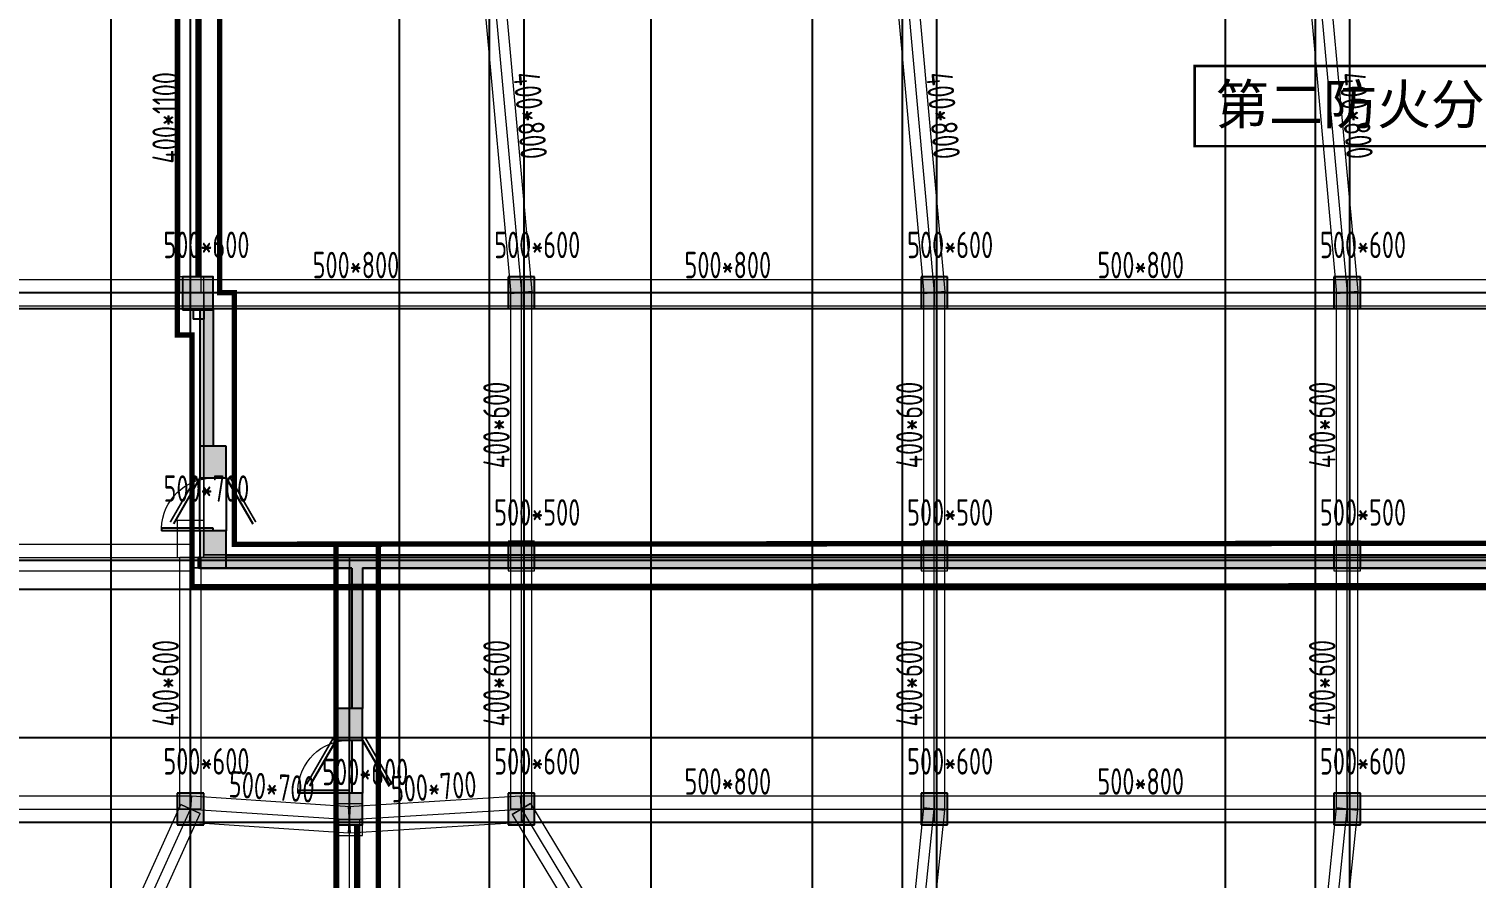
# Model space of a CAD drawing. Extents: x 369444 to 684549, y -549309 to 575337.
# Drawn here: x 411972 to 439310, y 417104 to 433134 of the extents above; entities that cross this region are included whole.
import ezdxf

# ---------------------------------------------------------------- set-up
doc = ezdxf.new("R2010")
doc.units = 0
doc.header["$LTSCALE"] = 1000
doc.header["$MEASUREMENT"] = 0
doc.linetypes.add('DASH', pattern=[0.35, 0.25, -0.1])
for name, color, linetype, lineweight, true_color in [('-1-0-1', 7, 'Continuous', 0, 0xc0c0c0), ('-1-1-2', 7, 'Continuous', 0, 0xc0c0c0), ('-2-0-1', 1, 'Continuous', 0, 0xff0000), ('-2-1-2', 9, 'Continuous', 0, 0x808080), ('1-6-1', 7, 'Continuous', 0, 0x55ff55), ('1-6-2', 7, 'Continuous', 0, 0x55ff55), ('11-6-1', 2, 'Continuous', 0, 0xffff00), ('11-6-2', 2, 'Continuous', 0, 0xffff00), ('11-6-5', 2, 'Continuous', 0, 0xffff00), ('12-6-1', 4, 'Continuous', 0, 0x00ffff), ('12-6-2', 4, 'Continuous', 0, 0x00ffff), ('12-6-5', 4, 'Continuous', 0, 0x00ffff)]:
    doc.layers.add(name, color=color, linetype=linetype, lineweight=lineweight, true_color=true_color)
for name, color, linetype in [('A-WALL-HATCH', 8, 'Continuous'), ('COLUMN', 9, 'Continuous'), ('DOTE', 1, 'Continuous'), ('PUB_HATCH', 8, 'Continuous'), ('WALL', 9, 'Continuous'), ('WINDOW', 4, 'Continuous'), ('人防墙', 7, 'Continuous'), ('防火分区线', 7, 'Continuous')]:
    doc.layers.add(name, color=color, linetype=linetype)
doc.styles.add('-黑体', font='simhei.ttf')
doc.styles.add('yjkcad', font='yjkeng.shx', dxfattribs={"width": 0.7, "height": 250, "bigfont": 'yjkchn.shx'})

# ---------------------------------------------------------------- blocks, each defined once
blk = doc.blocks.new('$DorLib2D$00000213')
at = {"color": 0, "linetype": 'DASH', "const_width": 0.02}
blk.add_lwpolyline([(0.5, 0), (-0.5, 0)], dxfattribs=at)
blk = doc.blocks.new('$DorLib2D$00000001')
for p, q in [((0.45, 0.975), (0.5, 0.975)), ((0.45, 0), (0.45, 0.975)), ((0.5, 0), (0.5, 0.975)), ((0.5, 0), (0.45, 0))]:
    blk.add_line(p, q)
at = {"lineweight": 13}
blk.add_arc((0.475, 0), 0.975, 91.4693, 180, dxfattribs=at)
blk = doc.blocks.new('_FZH')
blk.add_lwpolyline([(-0.5, -0.5), (0.5, -0.5), (0.5, 0.5), (-0.5, 0.5)], close=True)
at = {"layer": 'PUB_HATCH'}
blk.add_solid([(-0.5, -0.5), (0.5, -0.5), (-0.5, 0.5), (0.5, 0.5)], dxfattribs=at)
blk = doc.blocks.new('$DorLib2D$00000193')
at = {"color": 0}
blk.add_line((-0.5, 0.1), (0.366, 0.6), dxfattribs=at)
at = {"color": 0, "const_width": 0.0333}
blk.add_lwpolyline([(-0.533, 0.158), (0.333, 0.658)], dxfattribs=at)

msp = doc.modelspace()

# ---------------------------------------------------------------- hatches: boundary and pattern name
at = {"layer": 'A-WALL-HATCH'}
for points in [[(415449.6, 427832.5), (415449.6, 428456.6), (414874.7, 428456.6), (414874.7, 427832.5)], [(421524.7, 427856.6), (421524.7, 428456.6), (421024.7, 428456.6), (421024.7, 427856.6)], [(429324.7, 427856.6), (429324.7, 428456.6), (428824.7, 428456.6), (428824.7, 427856.6)], [(437124.7, 427856.6), (437124.7, 428456.6), (436624.7, 428456.6), (436624.7, 427856.6)], [(415699.6, 424657), (415699.6, 425257), (415199.6, 425257), (415199.6, 424657)], [(415699.6, 422957), (415699.6, 423657), (415199.6, 423657), (415199.6, 422957)], [(421524.7, 422957), (421524.7, 423457), (421024.7, 423457), (421024.7, 422957)], [(429324.7, 422957), (429324.7, 423457), (428824.7, 423457), (428824.7, 422957)], [(437124.7, 422957), (437124.7, 423457), (436624.7, 423457), (436624.7, 422957)], [(418274.6, 419707), (418274.6, 420307), (417774.6, 420307), (417774.6, 419707)], [(415274.7, 418106.6), (415274.7, 418706.6), (414774.7, 418706.6), (414774.7, 418106.6)], [(418274.9, 418106.6), (418274.9, 418706.6), (417774.9, 418706.6), (417774.9, 418106.6)], [(421524.7, 418106.6), (421524.7, 418706.6), (421024.7, 418706.6), (421024.7, 418106.6)], [(429324.7, 418106.6), (429324.7, 418706.6), (428824.7, 418706.6), (428824.7, 418106.6)], [(437124.7, 418106.6), (437124.7, 418706.6), (436624.7, 418706.6), (436624.7, 418106.6)]]:
    msp.add_hatch(color=256, dxfattribs=at).paths.add_polyline_path(points)
at = {"layer": 'PUB_HATCH'}
for points in [[(415449.6, 427832.5), (415199.6, 427832.5), (415199.6, 425257), (415449.6, 425257)], [(415699.6, 423207), (415699.6, 422957), (418024.6, 422957), (418191.3, 423040.3), (418274.6, 423207)], [(465724.6, 422957), (465724.6, 423207), (418274.6, 423207), (418191.3, 423040.3), (418274.6, 422957)], [(418024.6, 420307), (418274.6, 420307), (418274.6, 422957), (418191.3, 423040.3), (418024.6, 422957)]]:
    msp.add_hatch(color=256, dxfattribs=at).paths.add_polyline_path(points)

# ---------------------------------------------------------------- linework, layer by layer
at = {"layer": '-1-0-1', "color": 0}
for p in [(415024.3, 428157.1, -3600), (421274.3, 428157.1, -3600), (429074.3, 428157.1, -3600), (436874.3, 428157.1, -3600), (415024.3, 423157.1, -3600), (418024.5, 423157.1, -3600), (421274.3, 423157.1, -3600), (429074.3, 423157.1, -3600), (436874.3, 423157.1, -3600), (415024.3, 418407.1, -3600), (421274.3, 418407.1, -3600), (429074.3, 418407.1, -3600), (436874.3, 418407.1, -3600), (418024.5, 418207.1, -3600)]:
    msp.add_point(p, dxfattribs=at)
at = {"layer": '-1-1-2', "color": 0}
for p, q in [((415024.3, 428157.1, -3600), (415024.3, 428157.1)), ((421274.3, 428157.1, -3600), (421274.3, 428157.1)), ((429074.3, 428157.1, -3600), (429074.3, 428157.1)), ((436874.3, 428157.1, -3600), (436874.3, 428157.1)), ((415024.3, 423157.1, -3600), (415024.3, 423157.1)), ((418024.5, 423157.1, -3600), (418024.5, 423157.1)), ((421274.3, 423157.1, -3600), (421274.3, 423157.1)), ((429074.3, 423157.1, -3600), (429074.3, 423157.1)), ((436874.3, 423157.1, -3600), (436874.3, 423157.1)), ((415024.3, 418407.1, -3600), (415024.3, 418407.1)), ((421274.3, 418407.1, -3600), (421274.3, 418407.1)), ((429074.3, 418407.1, -3600), (429074.3, 418407.1)), ((436874.3, 418407.1, -3600), (436874.3, 418407.1)), ((418024.5, 418207.1, -3600), (418024.5, 418207.1))]:
    msp.add_line(p, q, dxfattribs=at)
at = {"layer": '-2-0-1', "color": 0}
for p, q in [((415024.3, 428157.1, -3600), (415024.3, 434757.1, -3600)), ((420674.3, 434757.1, -3600), (421274.3, 428157.1, -3600)), ((428474.3, 434757.1, -3600), (429074.3, 428157.1, -3600)), ((436274.3, 434757.1, -3600), (436874.3, 428157.1, -3600)), ((407224.3, 428157.1, -3600), (415024.3, 428157.1, -3600)), ((415024.3, 423157.1, -3600), (415024.3, 428157.1, -3600)), ((415024.3, 428157.1, -3600), (421274.3, 428157.1, -3600)), ((421274.3, 423157.1, -3600), (421274.3, 428157.1, -3600)), ((421274.3, 428157.1, -3600), (429074.3, 428157.1, -3600)), ((429074.3, 423157.1, -3600), (429074.3, 428157.1, -3600)), ((429074.3, 428157.1, -3600), (436874.3, 428157.1, -3600)), ((436874.3, 423157.1, -3600), (436874.3, 428157.1, -3600)), ((436874.3, 428157.1, -3600), (444674.3, 428157.1, -3600)), ((407224.3, 423157.1, -3600), (415024.3, 423157.1, -3600)), ((415024.3, 423157.1, -3600), (418024.5, 423157.1, -3600)), ((415024.3, 418407.1, -3600), (415024.3, 423157.1, -3600)), ((418024.5, 423157.1, -3600), (421274.3, 423157.1, -3600)), ((418024.5, 418207.1, -3600), (418024.5, 423157.1, -3600)), ((421274.3, 418407.1, -3600), (421274.3, 423157.1, -3600)), ((421274.3, 423157.1, -3600), (429074.3, 423157.1, -3600)), ((429074.3, 418407.1, -3600), (429074.3, 423157.1, -3600)), ((429074.3, 423157.1, -3600), (436874.3, 423157.1, -3600)), ((436874.3, 418407.1, -3600), (436874.3, 423157.1, -3600)), ((436874.3, 423157.1, -3600), (444674.3, 423157.1, -3600)), ((407224.3, 418407.1, -3600), (415024.3, 418407.1, -3600)), ((412024.3, 411807.1, -3600), (415024.3, 418407.1, -3600)), ((415024.3, 418407.1, -3600), (418024.5, 418207.1, -3600)), ((418024.5, 418207.1, -3600), (421274.3, 418407.1, -3600)), ((421274.3, 418407.1, -3600), (425424.3, 411557.1, -3600)), ((421274.3, 418407.1, -3600), (429074.3, 418407.1, -3600)), ((428374.4, 411556.9, -3600), (429074.3, 418407.1, -3600)), ((429074.3, 418407.1, -3600), (436874.3, 418407.1, -3600)), ((436174.3, 411557.1, -3600), (436874.3, 418407.1, -3600)), ((436874.3, 418407.1, -3600), (444674.3, 418407.1, -3600)), ((418024.5, 411557, -3600), (418024.5, 418207.1, -3600))]:
    msp.add_line(p, q, dxfattribs=at)
at = {"layer": '-2-1-2', "color": 0}
for p, q in [((415024.3, 428157.1), (415024.3, 434757.1)), ((420674.3, 434757.1), (421274.3, 428157.1)), ((428474.3, 434757.1), (429074.3, 428157.1)), ((436274.3, 434757.1), (436874.3, 428157.1)), ((407224.3, 428157.1), (415024.3, 428157.1)), ((415024.3, 423157.1), (415024.3, 428157.1)), ((415024.3, 428157.1), (421274.3, 428157.1)), ((421274.3, 423157.1), (421274.3, 428157.1)), ((421274.3, 428157.1), (429074.3, 428157.1)), ((429074.3, 423157.1), (429074.3, 428157.1)), ((429074.3, 428157.1), (436874.3, 428157.1)), ((436874.3, 423157.1), (436874.3, 428157.1)), ((436874.3, 428157.1), (444674.3, 428157.1)), ((407224.3, 423157.1), (415024.3, 423157.1)), ((415024.3, 423157.1), (418024.5, 423157.1)), ((415024.3, 418407.1), (415024.3, 423157.1)), ((418024.5, 423157.1), (421274.3, 423157.1)), ((418024.5, 418207.1), (418024.5, 423157.1)), ((421274.3, 418407.1), (421274.3, 423157.1)), ((421274.3, 423157.1), (429074.3, 423157.1)), ((429074.3, 418407.1), (429074.3, 423157.1)), ((429074.3, 423157.1), (436874.3, 423157.1)), ((436874.3, 418407.1), (436874.3, 423157.1)), ((436874.3, 423157.1), (444674.3, 423157.1)), ((407224.3, 418407.1), (415024.3, 418407.1)), ((412024.3, 411807.1), (415024.3, 418407.1)), ((415024.3, 418407.1), (418024.5, 418207.1)), ((418024.5, 418207.1), (421274.3, 418407.1)), ((421274.3, 418407.1), (425424.3, 411557.1)), ((421274.3, 418407.1), (429074.3, 418407.1)), ((428374.4, 411556.9), (429074.3, 418407.1)), ((429074.3, 418407.1), (436874.3, 418407.1)), ((436174.3, 411557.1), (436874.3, 418407.1)), ((436874.3, 418407.1), (444674.3, 418407.1)), ((418024.5, 411557), (418024.5, 418207.1))]:
    msp.add_line(p, q, dxfattribs=at)
at = {"layer": '1-6-1', "color": 0}
for p, q in [((415024.3, 428157.1, -8700), (415024.3, 422958.1, -8700)), ((415024.3, 428157.1, -5100), (415024.3, 428157.1, -8700)), ((415024.3, 422958.1, -5100), (415024.3, 428157.1, -5100)), ((415024.3, 428157.1, -8700), (415024.3, 428157.1, -5100)), ((415274.3, 428157.1, -8700), (415024.3, 428157.1, -8700)), ((415024.3, 428157.1, -5100), (415274.3, 428157.1, -5100)), ((415274.3, 428157.1, -5100), (415274.3, 423208.1, -5100)), ((415274.3, 428157.1, -8700), (415274.3, 428157.1, -5100)), ((415274.3, 423208.1, -8700), (415274.3, 428157.1, -8700)), ((415274.3, 428157.1, -5100), (415274.3, 428157.1, -8700)), ((415274.3, 423208.1, -5100), (415274.3, 423208.1, -8700)), ((415274.3, 423208.1, -3600), (415274.3, 423208.1)), ((418024.5, 423208.1, -3600), (415274.3, 423208.1, -3600)), ((415274.3, 423208.1), (418024.5, 423208.1)), ((418024.5, 423208.1), (418024.5, 423208.1, -3600)), ((418024.5, 423208.1, -3600), (418024.5, 423208.1)), ((421274.3, 423208.1, -3600), (418024.5, 423208.1, -3600)), ((418024.5, 423208.1), (421274.3, 423208.1)), ((421274.3, 423208.1), (421274.3, 423208.1, -3600)), ((421274.3, 423208.1, -3600), (421274.3, 423208.1)), ((429074.3, 423208.1, -3600), (421274.3, 423208.1, -3600)), ((421274.3, 423208.1), (429074.3, 423208.1)), ((429074.3, 423208.1), (429074.3, 423208.1, -3600)), ((429074.3, 423208.1, -3600), (429074.3, 423208.1)), ((436874.3, 423208.1, -3600), (429074.3, 423208.1, -3600)), ((429074.3, 423208.1), (436874.3, 423208.1)), ((436874.3, 423208.1), (436874.3, 423208.1, -3600)), ((436874.3, 423208.1, -8700), (436874.3, 423208.1, -5100)), ((444674.3, 423208.1, -8700), (436874.3, 423208.1, -8700)), ((436874.3, 423208.1, -5100), (444674.3, 423208.1, -5100)), ((415024.3, 422958.1, -8700), (415024.3, 422958.1, -5100)), ((415024.3, 422958.1), (415024.3, 422958.1, -3600)), ((418023.5, 422958.1), (415024.3, 422958.1)), ((415024.3, 422958.1, -3600), (418023.5, 422958.1, -3600)), ((418023.5, 422958.1, -8700), (418023.5, 418207.1, -8700)), ((418023.5, 422958.1, -5100), (418023.5, 422958.1, -8700)), ((418023.5, 418207.1, -5100), (418023.5, 422958.1, -5100)), ((418023.5, 422958.1, -3600), (418023.5, 422958.1)), ((418273.5, 422958.1, -5100), (418273.5, 418207.1, -5100)), ((418273.5, 422958.1, -8700), (418273.5, 422958.1, -5100)), ((418273.5, 418207.1, -8700), (418273.5, 422958.1, -8700)), ((418273.5, 422958.1), (418273.5, 422958.1, -3600)), ((421274.3, 422958.1), (418273.5, 422958.1)), ((418273.5, 422958.1, -3600), (421274.3, 422958.1, -3600)), ((421274.3, 422958.1, -3600), (421274.3, 422958.1)), ((421274.3, 422958.1), (421274.3, 422958.1, -3600)), ((429074.3, 422958.1), (421274.3, 422958.1)), ((421274.3, 422958.1, -3600), (429074.3, 422958.1, -3600)), ((429074.3, 422958.1, -3600), (429074.3, 422958.1)), ((429074.3, 422958.1), (429074.3, 422958.1, -3600)), ((436874.3, 422958.1), (429074.3, 422958.1)), ((429074.3, 422958.1, -3600), (436874.3, 422958.1, -3600)), ((436874.3, 422958.1, -3600), (436874.3, 422958.1)), ((436874.3, 422958.1, -5100), (436874.3, 422958.1, -8700)), ((444674.3, 422958.1, -5100), (436874.3, 422958.1, -5100)), ((436874.3, 422958.1, -8700), (444674.3, 422958.1, -8700)), ((418023.5, 418207.1, -8700), (418023.5, 418207.1, -5100)), ((418023.5, 418207.1, -8700), (418273.5, 418207.1, -8700)), ((418023.5, 418207.1, -5100), (418023.5, 418207.1, -8700)), ((418273.5, 418207.1, -5100), (418023.5, 418207.1, -5100)), ((418273.5, 418207.1, -5100), (418273.5, 418207.1, -8700)), ((418273.5, 418207.1, -8700), (418273.5, 418207.1, -5100))]:
    msp.add_line(p, q, dxfattribs=at)
at = {"layer": '1-6-2', "color": 0}
for p, q in [((415024.3, 428157.1, -5100), (415024.3, 423157.1, -5100)), ((415024.3, 428157.1, -8700), (415024.3, 428157.1, -5100)), ((415024.3, 423157.1, -8700), (415024.3, 428157.1, -8700)), ((415024.3, 423157.1, -5100), (415024.3, 423157.1, -8700)), ((415024.3, 423157.1), (415024.3, 423157.1, -3600)), ((418024.5, 423157.1), (415024.3, 423157.1)), ((415024.3, 423157.1, -3600), (418024.5, 423157.1, -3600)), ((418024.5, 423157.1, -5100), (418024.5, 418207.1, -5100)), ((418024.5, 423157.1, -8700), (418024.5, 423157.1, -5100)), ((418024.5, 418207.1, -8700), (418024.5, 423157.1, -8700)), ((418024.5, 423157.1, -3600), (418024.5, 423157.1)), ((418024.5, 423157.1), (418024.5, 423157.1, -3600)), ((421274.3, 423157.1), (418024.5, 423157.1)), ((418024.5, 423157.1, -3600), (421274.3, 423157.1, -3600)), ((421274.3, 423157.1, -3600), (421274.3, 423157.1)), ((421274.3, 423157.1), (421274.3, 423157.1, -3600)), ((429074.3, 423157.1), (421274.3, 423157.1)), ((421274.3, 423157.1, -3600), (429074.3, 423157.1, -3600)), ((429074.3, 423157.1, -3600), (429074.3, 423157.1)), ((429074.3, 423157.1), (429074.3, 423157.1, -3600)), ((436874.3, 423157.1), (429074.3, 423157.1)), ((429074.3, 423157.1, -3600), (436874.3, 423157.1, -3600)), ((436874.3, 423157.1, -3600), (436874.3, 423157.1)), ((436874.3, 423157.1, -5100), (436874.3, 423157.1, -8700)), ((444674.3, 423157.1, -5100), (436874.3, 423157.1, -5100)), ((436874.3, 423157.1, -8700), (444674.3, 423157.1, -8700)), ((418024.5, 418207.1, -5100), (418024.5, 418207.1, -8700))]:
    msp.add_line(p, q, dxfattribs=at)
at = {"layer": '11-6-1', "color": 0}
for p, q in [((414774.3, 428457.1), (414774.3, 427857.1)), ((415274.3, 428457.1), (414774.3, 428457.1)), ((414774.3, 428457.1, -3600), (414774.3, 427857.1, -3600)), ((415274.3, 428457.1, -3600), (414774.3, 428457.1, -3600)), ((414774.3, 428457.1, -3600), (414774.3, 428457.1)), ((415274.3, 427857.1), (415274.3, 428457.1)), ((415274.3, 427857.1, -3600), (415274.3, 428457.1, -3600)), ((415274.3, 428457.1, -3600), (415274.3, 428457.1)), ((421024.3, 428457.1), (421024.3, 427857.1)), ((421524.3, 428457.1), (421024.3, 428457.1)), ((421024.3, 428457.1, -3600), (421024.3, 427857.1, -3600)), ((421524.3, 428457.1, -3600), (421024.3, 428457.1, -3600)), ((421024.3, 428457.1, -3600), (421024.3, 428457.1)), ((421524.3, 427857.1), (421524.3, 428457.1)), ((421524.3, 427857.1, -3600), (421524.3, 428457.1, -3600)), ((421524.3, 428457.1, -3600), (421524.3, 428457.1)), ((428824.3, 428457.1), (428824.3, 427857.1)), ((429324.3, 428457.1), (428824.3, 428457.1)), ((428824.3, 428457.1, -3600), (428824.3, 427857.1, -3600)), ((429324.3, 428457.1, -3600), (428824.3, 428457.1, -3600)), ((428824.3, 428457.1, -3600), (428824.3, 428457.1)), ((429324.3, 427857.1), (429324.3, 428457.1)), ((429324.3, 427857.1, -3600), (429324.3, 428457.1, -3600)), ((429324.3, 428457.1, -3600), (429324.3, 428457.1)), ((436624.3, 428457.1), (436624.3, 427857.1)), ((437124.3, 428457.1), (436624.3, 428457.1)), ((436624.3, 428457.1, -3600), (436624.3, 427857.1, -3600)), ((437124.3, 428457.1, -3600), (436624.3, 428457.1, -3600)), ((436624.3, 428457.1, -3600), (436624.3, 428457.1)), ((437124.3, 427857.1), (437124.3, 428457.1)), ((437124.3, 427857.1, -3600), (437124.3, 428457.1, -3600)), ((437124.3, 428457.1, -3600), (437124.3, 428457.1)), ((414774.3, 427857.1), (415274.3, 427857.1)), ((414774.3, 427857.1, -3600), (415274.3, 427857.1, -3600)), ((414774.3, 427857.1, -3600), (414774.3, 427857.1)), ((415274.3, 427857.1, -3600), (415274.3, 427857.1)), ((421024.3, 427857.1), (421524.3, 427857.1)), ((421024.3, 427857.1, -3600), (421524.3, 427857.1, -3600)), ((421024.3, 427857.1, -3600), (421024.3, 427857.1)), ((421524.3, 427857.1, -3600), (421524.3, 427857.1)), ((428824.3, 427857.1), (429324.3, 427857.1)), ((428824.3, 427857.1, -3600), (429324.3, 427857.1, -3600)), ((428824.3, 427857.1, -3600), (428824.3, 427857.1)), ((429324.3, 427857.1, -3600), (429324.3, 427857.1)), ((436624.3, 427857.1), (437124.3, 427857.1)), ((436624.3, 427857.1, -3600), (437124.3, 427857.1, -3600)), ((436624.3, 427857.1, -3600), (436624.3, 427857.1)), ((437124.3, 427857.1, -3600), (437124.3, 427857.1)), ((414774.3, 423857.1), (414774.3, 423157.1)), ((415274.3, 423857.1), (414774.3, 423857.1)), ((414774.3, 423857.1, -3600), (414774.3, 423157.1, -3600)), ((415274.3, 423857.1, -3600), (414774.3, 423857.1, -3600)), ((414774.3, 423857.1, -3600), (414774.3, 423857.1)), ((415274.3, 423157.1), (415274.3, 423857.1)), ((415274.3, 423157.1, -3600), (415274.3, 423857.1, -3600)), ((415274.3, 423857.1, -3600), (415274.3, 423857.1)), ((421024.3, 423407.1, -5100), (421024.3, 422907.1, -5100)), ((421524.3, 423407.1, -5100), (421024.3, 423407.1, -5100)), ((421024.3, 423407.1, -8700), (421024.3, 422907.1, -8700)), ((421524.3, 423407.1, -8700), (421024.3, 423407.1, -8700)), ((421024.3, 423407.1, -8700), (421024.3, 423407.1, -5100)), ((421524.3, 422907.1, -5100), (421524.3, 423407.1, -5100)), ((421524.3, 422907.1, -8700), (421524.3, 423407.1, -8700)), ((421524.3, 423407.1, -8700), (421524.3, 423407.1, -5100)), ((428824.3, 423407.1, -5100), (428824.3, 422907.1, -5100)), ((429324.3, 423407.1, -5100), (428824.3, 423407.1, -5100)), ((428824.3, 423407.1, -8700), (428824.3, 422907.1, -8700)), ((429324.3, 423407.1, -8700), (428824.3, 423407.1, -8700)), ((428824.3, 423407.1, -8700), (428824.3, 423407.1, -5100)), ((429324.3, 422907.1, -5100), (429324.3, 423407.1, -5100)), ((429324.3, 422907.1, -8700), (429324.3, 423407.1, -8700)), ((429324.3, 423407.1, -8700), (429324.3, 423407.1, -5100)), ((436624.3, 423407.1, -5100), (436624.3, 422907.1, -5100)), ((437124.3, 423407.1, -5100), (436624.3, 423407.1, -5100)), ((436624.3, 423407.1, -8700), (436624.3, 422907.1, -8700)), ((437124.3, 423407.1, -8700), (436624.3, 423407.1, -8700)), ((436624.3, 423407.1, -8700), (436624.3, 423407.1, -5100)), ((437124.3, 422907.1, -5100), (437124.3, 423407.1, -5100)), ((437124.3, 422907.1, -8700), (437124.3, 423407.1, -8700)), ((437124.3, 423407.1, -8700), (437124.3, 423407.1, -5100)), ((414774.3, 423157.1), (415274.3, 423157.1)), ((414774.3, 423157.1, -3600), (415274.3, 423157.1, -3600)), ((414774.3, 423157.1, -3600), (414774.3, 423157.1)), ((415274.3, 423157.1, -3600), (415274.3, 423157.1)), ((421024.3, 422907.1, -5100), (421524.3, 422907.1, -5100)), ((421024.3, 422907.1, -8700), (421524.3, 422907.1, -8700)), ((421024.3, 422907.1, -8700), (421024.3, 422907.1, -5100)), ((421524.3, 422907.1, -8700), (421524.3, 422907.1, -5100)), ((428824.3, 422907.1, -5100), (429324.3, 422907.1, -5100)), ((428824.3, 422907.1, -8700), (429324.3, 422907.1, -8700)), ((428824.3, 422907.1, -8700), (428824.3, 422907.1, -5100)), ((429324.3, 422907.1, -8700), (429324.3, 422907.1, -5100)), ((436624.3, 422907.1, -5100), (437124.3, 422907.1, -5100)), ((436624.3, 422907.1, -8700), (437124.3, 422907.1, -8700)), ((436624.3, 422907.1, -8700), (436624.3, 422907.1, -5100)), ((437124.3, 422907.1, -8700), (437124.3, 422907.1, -5100)), ((414774.3, 418707.1), (414774.3, 418107.1)), ((415274.3, 418707.1), (414774.3, 418707.1)), ((414774.3, 418707.1, -3600), (414774.3, 418107.1, -3600)), ((415274.3, 418707.1, -3600), (414774.3, 418707.1, -3600)), ((414774.3, 418707.1, -3600), (414774.3, 418707.1)), ((415274.3, 418107.1), (415274.3, 418707.1)), ((415274.3, 418107.1, -3600), (415274.3, 418707.1, -3600)), ((415274.3, 418707.1, -3600), (415274.3, 418707.1)), ((421024.3, 418707.1), (421024.3, 418107.1)), ((421524.3, 418707.1), (421024.3, 418707.1)), ((421024.3, 418707.1, -3600), (421024.3, 418107.1, -3600)), ((421524.3, 418707.1, -3600), (421024.3, 418707.1, -3600)), ((421024.3, 418707.1, -3600), (421024.3, 418707.1)), ((421524.3, 418107.1), (421524.3, 418707.1)), ((421524.3, 418107.1, -3600), (421524.3, 418707.1, -3600)), ((421524.3, 418707.1, -3600), (421524.3, 418707.1)), ((428824.3, 418707.1), (428824.3, 418107.1)), ((429324.3, 418707.1), (428824.3, 418707.1)), ((428824.3, 418707.1, -3600), (428824.3, 418107.1, -3600)), ((429324.3, 418707.1, -3600), (428824.3, 418707.1, -3600)), ((428824.3, 418707.1, -3600), (428824.3, 418707.1)), ((429324.3, 418107.1), (429324.3, 418707.1)), ((429324.3, 418107.1, -3600), (429324.3, 418707.1, -3600)), ((429324.3, 418707.1, -3600), (429324.3, 418707.1)), ((436624.3, 418707.1), (436624.3, 418107.1)), ((437124.3, 418707.1), (436624.3, 418707.1)), ((436624.3, 418707.1, -3600), (436624.3, 418107.1, -3600)), ((437124.3, 418707.1, -3600), (436624.3, 418707.1, -3600)), ((436624.3, 418707.1, -3600), (436624.3, 418707.1)), ((437124.3, 418107.1), (437124.3, 418707.1)), ((437124.3, 418107.1, -3600), (437124.3, 418707.1, -3600)), ((437124.3, 418707.1, -3600), (437124.3, 418707.1)), ((417774.5, 418507.1, -5100), (417774.5, 417907.1, -5100)), ((418274.5, 418507.1, -5100), (417774.5, 418507.1, -5100)), ((417774.5, 418507.1, -8700), (417774.5, 417907.1, -8700)), ((418274.5, 418507.1, -8700), (417774.5, 418507.1, -8700)), ((417774.5, 418507.1, -8700), (417774.5, 418507.1, -5100)), ((418274.5, 417907.1, -5100), (418274.5, 418507.1, -5100)), ((418274.5, 417907.1, -8700), (418274.5, 418507.1, -8700)), ((418274.5, 418507.1, -8700), (418274.5, 418507.1, -5100)), ((414774.3, 418107.1), (415274.3, 418107.1)), ((414774.3, 418107.1, -3600), (415274.3, 418107.1, -3600)), ((414774.3, 418107.1, -3600), (414774.3, 418107.1)), ((415274.3, 418107.1, -3600), (415274.3, 418107.1)), ((421024.3, 418107.1), (421524.3, 418107.1)), ((421024.3, 418107.1, -3600), (421524.3, 418107.1, -3600)), ((421024.3, 418107.1, -3600), (421024.3, 418107.1)), ((421524.3, 418107.1, -3600), (421524.3, 418107.1)), ((428824.3, 418107.1), (429324.3, 418107.1)), ((428824.3, 418107.1, -3600), (429324.3, 418107.1, -3600)), ((428824.3, 418107.1, -3600), (428824.3, 418107.1)), ((429324.3, 418107.1, -3600), (429324.3, 418107.1)), ((436624.3, 418107.1), (437124.3, 418107.1)), ((436624.3, 418107.1, -3600), (437124.3, 418107.1, -3600)), ((436624.3, 418107.1, -3600), (436624.3, 418107.1)), ((437124.3, 418107.1, -3600), (437124.3, 418107.1)), ((417774.5, 417907.1, -5100), (418274.5, 417907.1, -5100)), ((417774.5, 417907.1, -8700), (418274.5, 417907.1, -8700)), ((417774.5, 417907.1, -8700), (417774.5, 417907.1, -5100)), ((418274.5, 417907.1, -8700), (418274.5, 417907.1, -5100))]:
    msp.add_line(p, q, dxfattribs=at)
at = {"layer": '11-6-2', "color": 0}
for p, q in [((415024.3, 428157.1, -3600), (415024.3, 428157.1)), ((421274.3, 428157.1, -3600), (421274.3, 428157.1)), ((429074.3, 428157.1, -3600), (429074.3, 428157.1)), ((436874.3, 428157.1, -3600), (436874.3, 428157.1)), ((415024.3, 423157.1, -3600), (415024.3, 423157.1)), ((421274.3, 423157.1, -8700), (421274.3, 423157.1, -5100)), ((429074.3, 423157.1, -8700), (429074.3, 423157.1, -5100)), ((436874.3, 423157.1, -8700), (436874.3, 423157.1, -5100)), ((415024.3, 418407.1, -3600), (415024.3, 418407.1)), ((421274.3, 418407.1, -3600), (421274.3, 418407.1)), ((429074.3, 418407.1, -3600), (429074.3, 418407.1)), ((436874.3, 418407.1, -3600), (436874.3, 418407.1)), ((418024.5, 418207.1, -8700), (418024.5, 418207.1, -5100))]:
    msp.add_line(p, q, dxfattribs=at)
at = {"layer": '12-6-1', "color": 0}
for p, q in [((414824.3, 428157.1, -5100), (414824.3, 434757.1, -5100)), ((414824.3, 428157.1, -6200), (414824.3, 434757.1, -6200)), ((415224.3, 428157.1, -5100), (415224.3, 434757.1, -5100)), ((415224.3, 428157.1, -6200), (415224.3, 434757.1, -6200)), ((420475.1, 434738.9, -5100), (421075.1, 428138.9, -5100)), ((420475.1, 434738.9, -5900), (421075.1, 428138.9, -5900)), ((420873.5, 434775.2, -5100), (421473.5, 428175.2, -5100)), ((420873.5, 434775.2, -5900), (421473.5, 428175.2, -5900)), ((428275.1, 434738.9, -5100), (428875.1, 428138.9, -5100)), ((428275.1, 434738.9, -5900), (428875.1, 428138.9, -5900)), ((428673.5, 434775.2, -5100), (429273.5, 428175.2, -5100)), ((428673.5, 434775.2, -5900), (429273.5, 428175.2, -5900)), ((436075.1, 434738.9, -5100), (436675.1, 428138.9, -5100)), ((436075.1, 434738.9, -5900), (436675.1, 428138.9, -5900)), ((436473.5, 434775.2, -5100), (437073.5, 428175.2, -5100)), ((436473.5, 434775.2, -5900), (437073.5, 428175.2, -5900)), ((407224.3, 428407.1), (415024.3, 428407.1)), ((407224.3, 428407.1, -800), (415024.3, 428407.1, -800)), ((415024.3, 428407.1), (415024.3, 427907.1)), ((415024.3, 428407.1, -800), (415024.3, 428407.1)), ((415024.3, 427907.1, -800), (415024.3, 428407.1, -800)), ((415024.3, 428407.1), (421274.3, 428407.1)), ((415024.3, 428407.1, -800), (421274.3, 428407.1, -800)), ((415024.3, 428407.1), (415024.3, 427907.1)), ((415024.3, 428407.1, -800), (415024.3, 428407.1)), ((415024.3, 427907.1, -800), (415024.3, 428407.1, -800)), ((421274.3, 428407.1), (421274.3, 427907.1)), ((421274.3, 428407.1, -800), (421274.3, 428407.1)), ((421274.3, 427907.1, -800), (421274.3, 428407.1, -800)), ((421274.3, 428407.1), (421274.3, 427907.1)), ((421274.3, 428407.1, -800), (421274.3, 428407.1)), ((421274.3, 427907.1, -800), (421274.3, 428407.1, -800)), ((421274.3, 428407.1), (429074.3, 428407.1)), ((421274.3, 428407.1, -800), (429074.3, 428407.1, -800)), ((429074.3, 428407.1), (429074.3, 427907.1)), ((429074.3, 428407.1, -800), (429074.3, 428407.1)), ((429074.3, 427907.1, -800), (429074.3, 428407.1, -800)), ((429074.3, 428407.1), (429074.3, 427907.1)), ((429074.3, 428407.1, -800), (429074.3, 428407.1)), ((429074.3, 427907.1, -800), (429074.3, 428407.1, -800)), ((429074.3, 428407.1), (436874.3, 428407.1)), ((429074.3, 428407.1, -800), (436874.3, 428407.1, -800)), ((436874.3, 428407.1), (436874.3, 427907.1)), ((436874.3, 428407.1, -800), (436874.3, 428407.1)), ((436874.3, 427907.1, -800), (436874.3, 428407.1, -800)), ((436874.3, 428407.1), (436874.3, 427907.1)), ((436874.3, 428407.1, -800), (436874.3, 428407.1)), ((436874.3, 427907.1, -800), (436874.3, 428407.1, -800)), ((436874.3, 428407.1), (444674.3, 428407.1)), ((436874.3, 428407.1, -800), (444674.3, 428407.1, -800)), ((414824.3, 428157.1, -5100), (415224.3, 428157.1, -5100)), ((414824.3, 428157.1, -6200), (414824.3, 428157.1, -5100)), ((415224.3, 428157.1, -6200), (414824.3, 428157.1, -6200)), ((415224.3, 428157.1, -5100), (415224.3, 428157.1, -6200)), ((421074.3, 428157.1), (421474.3, 428157.1)), ((421074.3, 428157.1, -600), (421074.3, 428157.1)), ((421474.3, 428157.1, -600), (421074.3, 428157.1, -600)), ((421074.3, 423157.1), (421074.3, 428157.1)), ((421074.3, 423157.1, -600), (421074.3, 428157.1, -600)), ((421473.5, 428175.2, -5100), (421075.1, 428138.9, -5100)), ((421075.1, 428138.9, -5900), (421473.5, 428175.2, -5900)), ((421075.1, 428138.9, -5100), (421075.1, 428138.9, -5900)), ((421473.5, 428175.2, -5900), (421473.5, 428175.2, -5100)), ((421474.3, 428157.1), (421474.3, 428157.1, -600)), ((421474.3, 423157.1), (421474.3, 428157.1)), ((421474.3, 423157.1, -600), (421474.3, 428157.1, -600)), ((428874.3, 428157.1), (429274.3, 428157.1)), ((428874.3, 428157.1, -600), (428874.3, 428157.1)), ((429274.3, 428157.1, -600), (428874.3, 428157.1, -600)), ((428874.3, 423157.1), (428874.3, 428157.1)), ((428874.3, 423157.1, -600), (428874.3, 428157.1, -600)), ((429273.5, 428175.2, -5100), (428875.1, 428138.9, -5100)), ((428875.1, 428138.9, -5900), (429273.5, 428175.2, -5900)), ((428875.1, 428138.9, -5100), (428875.1, 428138.9, -5900)), ((429273.5, 428175.2, -5900), (429273.5, 428175.2, -5100)), ((429274.3, 428157.1), (429274.3, 428157.1, -600)), ((429274.3, 423157.1), (429274.3, 428157.1)), ((429274.3, 423157.1, -600), (429274.3, 428157.1, -600)), ((436674.3, 428157.1), (437074.3, 428157.1)), ((436674.3, 428157.1, -600), (436674.3, 428157.1)), ((437074.3, 428157.1, -600), (436674.3, 428157.1, -600)), ((436674.3, 423157.1), (436674.3, 428157.1)), ((436674.3, 423157.1, -600), (436674.3, 428157.1, -600)), ((437073.5, 428175.2, -5100), (436675.1, 428138.9, -5100)), ((436675.1, 428138.9, -5900), (437073.5, 428175.2, -5900)), ((436675.1, 428138.9, -5100), (436675.1, 428138.9, -5900)), ((437073.5, 428175.2, -5900), (437073.5, 428175.2, -5100)), ((437074.3, 428157.1), (437074.3, 428157.1, -600)), ((437074.3, 423157.1), (437074.3, 428157.1)), ((437074.3, 423157.1, -600), (437074.3, 428157.1, -600)), ((407224.3, 427907.1), (415024.3, 427907.1)), ((407224.3, 427907.1, -800), (415024.3, 427907.1, -800)), ((415024.3, 427907.1), (415024.3, 427907.1, -800)), ((415024.3, 427907.1), (421274.3, 427907.1)), ((415024.3, 427907.1, -800), (421274.3, 427907.1, -800)), ((415024.3, 427907.1), (415024.3, 427907.1, -800)), ((421274.3, 427907.1), (421274.3, 427907.1, -800)), ((421274.3, 427907.1), (421274.3, 427907.1, -800)), ((421274.3, 427907.1), (429074.3, 427907.1)), ((421274.3, 427907.1, -800), (429074.3, 427907.1, -800)), ((429074.3, 427907.1), (429074.3, 427907.1, -800)), ((429074.3, 427907.1), (429074.3, 427907.1, -800)), ((429074.3, 427907.1), (436874.3, 427907.1)), ((429074.3, 427907.1, -800), (436874.3, 427907.1, -800)), ((436874.3, 427907.1), (436874.3, 427907.1, -800)), ((436874.3, 427907.1), (436874.3, 427907.1, -800)), ((436874.3, 427907.1), (444674.3, 427907.1)), ((436874.3, 427907.1, -800), (444674.3, 427907.1, -800)), ((407224.3, 423407.1), (415024.3, 423407.1)), ((407224.3, 423407.1, -800), (415024.3, 423407.1, -800)), ((415024.3, 423407.1), (415024.3, 422907.1)), ((415024.3, 423407.1, -800), (415024.3, 423407.1)), ((415024.3, 422907.1, -800), (415024.3, 423407.1, -800)), ((414824.3, 423157.1), (415224.3, 423157.1)), ((414824.3, 423157.1, -600), (414824.3, 423157.1)), ((415224.3, 423157.1, -600), (414824.3, 423157.1, -600)), ((414824.3, 418407.1), (414824.3, 423157.1)), ((414824.3, 418407.1, -600), (414824.3, 423157.1, -600)), ((415224.3, 423157.1), (415224.3, 423157.1, -600)), ((415224.3, 418407.1), (415224.3, 423157.1)), ((415224.3, 418407.1, -600), (415224.3, 423157.1, -600)), ((421074.3, 423157.1), (421474.3, 423157.1)), ((421074.3, 423157.1, -600), (421074.3, 423157.1)), ((421474.3, 423157.1, -600), (421074.3, 423157.1, -600)), ((421074.3, 418407.1), (421074.3, 423157.1)), ((421074.3, 418407.1, -600), (421074.3, 423157.1, -600)), ((421074.3, 423157.1), (421474.3, 423157.1)), ((421074.3, 423157.1, -600), (421074.3, 423157.1)), ((421474.3, 423157.1, -600), (421074.3, 423157.1, -600)), ((421474.3, 423157.1), (421474.3, 423157.1, -600)), ((421474.3, 418407.1), (421474.3, 423157.1)), ((421474.3, 418407.1, -600), (421474.3, 423157.1, -600)), ((421474.3, 423157.1), (421474.3, 423157.1, -600)), ((428874.3, 423157.1), (429274.3, 423157.1)), ((428874.3, 423157.1, -600), (428874.3, 423157.1)), ((429274.3, 423157.1, -600), (428874.3, 423157.1, -600)), ((428874.3, 418407.1), (428874.3, 423157.1)), ((428874.3, 418407.1, -600), (428874.3, 423157.1, -600)), ((428874.3, 423157.1), (429274.3, 423157.1)), ((428874.3, 423157.1, -600), (428874.3, 423157.1)), ((429274.3, 423157.1, -600), (428874.3, 423157.1, -600)), ((429274.3, 423157.1), (429274.3, 423157.1, -600)), ((429274.3, 418407.1), (429274.3, 423157.1)), ((429274.3, 418407.1, -600), (429274.3, 423157.1, -600)), ((429274.3, 423157.1), (429274.3, 423157.1, -600)), ((436674.3, 423157.1), (437074.3, 423157.1)), ((436674.3, 423157.1, -600), (436674.3, 423157.1)), ((437074.3, 423157.1, -600), (436674.3, 423157.1, -600)), ((436674.3, 418407.1), (436674.3, 423157.1)), ((436674.3, 418407.1, -600), (436674.3, 423157.1, -600)), ((436674.3, 423157.1), (437074.3, 423157.1)), ((436674.3, 423157.1, -600), (436674.3, 423157.1)), ((437074.3, 423157.1, -600), (436674.3, 423157.1, -600)), ((437074.3, 423157.1), (437074.3, 423157.1, -600)), ((437074.3, 418407.1), (437074.3, 423157.1)), ((437074.3, 418407.1, -600), (437074.3, 423157.1, -600)), ((437074.3, 423157.1), (437074.3, 423157.1, -600)), ((407224.3, 422907.1), (415024.3, 422907.1)), ((407224.3, 422907.1, -800), (415024.3, 422907.1, -800)), ((415024.3, 422907.1), (415024.3, 422907.1, -800)), ((407224.3, 418657.1), (415024.3, 418657.1)), ((407224.3, 418657.1, -800), (415024.3, 418657.1, -800)), ((415040.9, 418656.5, -5100), (415007.7, 418157.6, -5100)), ((415007.7, 418157.6, -5800), (415040.9, 418656.5, -5800)), ((415024.3, 418657.1), (415024.3, 418157.1)), ((415024.3, 418657.1, -800), (415024.3, 418657.1)), ((415024.3, 418157.1, -800), (415024.3, 418657.1, -800)), ((415040.9, 418656.5, -5800), (415040.9, 418656.5, -5100)), ((415040.9, 418656.5, -5100), (418041.1, 418456.5, -5100)), ((415040.9, 418656.5, -5800), (418041.1, 418456.5, -5800)), ((418009.2, 418456.6, -5100), (421259, 418656.6, -5100)), ((418009.2, 418456.6, -5800), (421259, 418656.6, -5800)), ((421259, 418656.6, -5100), (421289.7, 418157.5, -5100)), ((421259, 418656.6, -5800), (421259, 418656.6, -5100)), ((421289.7, 418157.5, -5800), (421259, 418656.6, -5800)), ((421274.3, 418657.1), (421274.3, 418157.1)), ((421274.3, 418657.1, -800), (421274.3, 418657.1)), ((421274.3, 418157.1, -800), (421274.3, 418657.1, -800)), ((421274.3, 418657.1), (429074.3, 418657.1)), ((421274.3, 418657.1, -800), (429074.3, 418657.1, -800)), ((429074.3, 418657.1), (429074.3, 418157.1)), ((429074.3, 418657.1, -800), (429074.3, 418657.1)), ((429074.3, 418157.1, -800), (429074.3, 418657.1, -800)), ((429074.3, 418657.1), (436874.3, 418657.1)), ((429074.3, 418657.1, -800), (436874.3, 418657.1, -800)), ((429074.3, 418657.1), (429074.3, 418157.1)), ((429074.3, 418657.1, -800), (429074.3, 418657.1)), ((429074.3, 418157.1, -800), (429074.3, 418657.1, -800)), ((436874.3, 418657.1), (436874.3, 418157.1)), ((436874.3, 418657.1, -800), (436874.3, 418657.1)), ((436874.3, 418157.1, -800), (436874.3, 418657.1, -800)), ((436874.3, 418657.1), (436874.3, 418157.1)), ((436874.3, 418657.1, -800), (436874.3, 418657.1)), ((436874.3, 418157.1, -800), (436874.3, 418657.1, -800)), ((436874.3, 418657.1), (444674.3, 418657.1)), ((436874.3, 418657.1, -800), (444674.3, 418657.1, -800)), ((411842.2, 411889.8), (414842.2, 418489.8)), ((411842.2, 411889.8, -800), (414842.2, 418489.8, -800)), ((412206.4, 411724.3), (415206.4, 418324.3)), ((412206.4, 411724.3, -800), (415206.4, 418324.3, -800)), ((414824.3, 418407.1), (415224.3, 418407.1)), ((414824.3, 418407.1, -600), (414824.3, 418407.1)), ((415224.3, 418407.1, -600), (414824.3, 418407.1, -600)), ((414842.2, 418489.8), (415206.4, 418324.3)), ((414842.2, 418489.8, -800), (414842.2, 418489.8)), ((415206.4, 418324.3, -800), (414842.2, 418489.8, -800)), ((415206.4, 418324.3), (415206.4, 418324.3, -800)), ((415224.3, 418407.1), (415224.3, 418407.1, -600)), ((418041.1, 418456.5, -5100), (418007.9, 417957.6, -5100)), ((418007.9, 417957.6, -5800), (418041.1, 418456.5, -5800)), ((418009.2, 418456.6, -5100), (418039.9, 417957.5, -5100)), ((418009.2, 418456.6, -5800), (418009.2, 418456.6, -5100)), ((418039.9, 417957.5, -5800), (418009.2, 418456.6, -5800)), ((418041.1, 418456.5, -5800), (418041.1, 418456.5, -5100)), ((421074.3, 418407.1), (421474.3, 418407.1)), ((421074.3, 418407.1, -600), (421074.3, 418407.1)), ((421474.3, 418407.1, -600), (421074.3, 418407.1, -600)), ((421445.4, 418510.7), (421103.3, 418303.4)), ((421103.3, 418303.4, -800), (421445.4, 418510.7, -800)), ((421103.3, 418303.4), (421103.3, 418303.4, -800)), ((421103.3, 418303.4), (425253.3, 411453.4)), ((421103.3, 418303.4, -800), (425253.3, 411453.4, -800)), ((421445.4, 418510.7, -800), (421445.4, 418510.7)), ((421445.4, 418510.7), (425595.4, 411660.7)), ((421445.4, 418510.7, -800), (425595.4, 411660.7, -800)), ((421474.3, 418407.1), (421474.3, 418407.1, -600)), ((428175.4, 411577.3), (428875.4, 418427.4)), ((428175.4, 411577.3, -800), (428875.4, 418427.4, -800)), ((428573.3, 411536.6), (429273.3, 418386.7)), ((428573.3, 411536.6, -800), (429273.3, 418386.7, -800)), ((428874.3, 418407.1), (429274.3, 418407.1)), ((428874.3, 418407.1, -600), (428874.3, 418407.1)), ((429274.3, 418407.1, -600), (428874.3, 418407.1, -600)), ((428875.4, 418427.4), (429273.3, 418386.7)), ((428875.4, 418427.4, -800), (428875.4, 418427.4)), ((429273.3, 418386.7, -800), (428875.4, 418427.4, -800)), ((429273.3, 418386.7), (429273.3, 418386.7, -800)), ((429274.3, 418407.1), (429274.3, 418407.1, -600)), ((435975.4, 411577.4), (436675.4, 418427.4)), ((435975.4, 411577.4, -800), (436675.4, 418427.4, -800)), ((436373.3, 411536.7), (437073.3, 418386.7)), ((436373.3, 411536.7, -800), (437073.3, 418386.7, -800)), ((436674.3, 418407.1), (437074.3, 418407.1)), ((436674.3, 418407.1, -600), (436674.3, 418407.1)), ((437074.3, 418407.1, -600), (436674.3, 418407.1, -600)), ((436675.4, 418427.4), (437073.3, 418386.7)), ((436675.4, 418427.4, -800), (436675.4, 418427.4)), ((437073.3, 418386.7, -800), (436675.4, 418427.4, -800)), ((437073.3, 418386.7), (437073.3, 418386.7, -800)), ((437074.3, 418407.1), (437074.3, 418407.1, -600)), ((407224.3, 418157.1), (415024.3, 418157.1)), ((407224.3, 418157.1, -800), (415024.3, 418157.1, -800)), ((415007.7, 418157.6, -5100), (415007.7, 418157.6, -5800)), ((415007.7, 418157.6, -5100), (418007.9, 417957.6, -5100)), ((415007.7, 418157.6, -5800), (418007.9, 417957.6, -5800)), ((415024.3, 418157.1), (415024.3, 418157.1, -800)), ((417824.5, 418207.1, -5100), (418224.5, 418207.1, -5100)), ((417824.5, 418207.1, -6200), (417824.5, 418207.1, -5100)), ((418224.5, 418207.1, -6200), (417824.5, 418207.1, -6200)), ((417824.5, 411557, -5100), (417824.5, 418207.1, -5100)), ((417824.5, 411557, -6200), (417824.5, 418207.1, -6200)), ((418039.9, 417957.5, -5100), (421289.7, 418157.5, -5100)), ((418039.9, 417957.5, -5800), (421289.7, 418157.5, -5800)), ((418224.5, 418207.1, -5100), (418224.5, 418207.1, -6200)), ((418224.5, 411557, -5100), (418224.5, 418207.1, -5100)), ((418224.5, 411557, -6200), (418224.5, 418207.1, -6200)), ((421274.3, 418157.1), (421274.3, 418157.1, -800)), ((421274.3, 418157.1), (429074.3, 418157.1)), ((421274.3, 418157.1, -800), (429074.3, 418157.1, -800)), ((421289.7, 418157.5, -5100), (421289.7, 418157.5, -5800)), ((429074.3, 418157.1), (429074.3, 418157.1, -800)), ((429074.3, 418157.1), (436874.3, 418157.1)), ((429074.3, 418157.1, -800), (436874.3, 418157.1, -800)), ((429074.3, 418157.1), (429074.3, 418157.1, -800)), ((436874.3, 418157.1), (436874.3, 418157.1, -800)), ((436874.3, 418157.1), (436874.3, 418157.1, -800)), ((436874.3, 418157.1), (444674.3, 418157.1)), ((436874.3, 418157.1, -800), (444674.3, 418157.1, -800)), ((418007.9, 417957.6, -5100), (418007.9, 417957.6, -5800)), ((418039.9, 417957.5, -5100), (418039.9, 417957.5, -5800))]:
    msp.add_line(p, q, dxfattribs=at)
at = {"layer": '12-6-2', "color": 0}
for p, q in [((415024.3, 428157.1, -5100), (415024.3, 434757.1, -5100)), ((420674.3, 434757.1, -5100), (421274.3, 428157.1, -5100)), ((428474.3, 434757.1, -5100), (429074.3, 428157.1, -5100)), ((436274.3, 434757.1, -5100), (436874.3, 428157.1, -5100)), ((407224.3, 428157.1), (415024.3, 428157.1)), ((415024.3, 428157.1), (421274.3, 428157.1)), ((421274.3, 423157.1), (421274.3, 428157.1)), ((421274.3, 428157.1), (429074.3, 428157.1)), ((429074.3, 423157.1), (429074.3, 428157.1)), ((429074.3, 428157.1), (436874.3, 428157.1)), ((436874.3, 423157.1), (436874.3, 428157.1)), ((436874.3, 428157.1), (444674.3, 428157.1)), ((407224.3, 423157.1), (415024.3, 423157.1)), ((415024.3, 418407.1), (415024.3, 423157.1)), ((421274.3, 418407.1), (421274.3, 423157.1)), ((429074.3, 418407.1), (429074.3, 423157.1)), ((436874.3, 418407.1), (436874.3, 423157.1)), ((407224.3, 418407.1), (415024.3, 418407.1)), ((412024.3, 411807.1), (415024.3, 418407.1)), ((415024.3, 418407.1, -5100), (418024.5, 418207.1, -5100)), ((418024.5, 418207.1, -5100), (421274.3, 418407.1, -5100)), ((421274.3, 418407.1), (425424.3, 411557.1)), ((421274.3, 418407.1), (429074.3, 418407.1)), ((428374.4, 411556.9), (429074.3, 418407.1)), ((429074.3, 418407.1), (436874.3, 418407.1)), ((436174.3, 411557.1), (436874.3, 418407.1)), ((436874.3, 418407.1), (444674.3, 418407.1)), ((418024.5, 411557, -5100), (418024.5, 418207.1, -5100))]:
    msp.add_line(p, q, dxfattribs=at)
at = {"layer": 'COLUMN', "color": 8}
for p, q in [((415449.6, 428456.6), (414874.7, 428456.6)), ((414874.7, 428456.6), (414874.7, 427832.5)), ((415449.6, 427832.5), (415449.6, 428456.6)), ((421524.7, 428456.6), (421024.7, 428456.6)), ((421024.7, 428456.6), (421024.7, 427856.6)), ((421524.7, 427856.6), (421524.7, 428456.6)), ((429324.7, 428456.6), (428824.7, 428456.6)), ((428824.7, 428456.6), (428824.7, 427856.6)), ((429324.7, 427856.6), (429324.7, 428456.6)), ((437124.7, 428456.6), (436624.7, 428456.6)), ((436624.7, 428456.6), (436624.7, 427856.6)), ((437124.7, 427856.6), (437124.7, 428456.6)), ((421024.7, 427856.6), (421524.7, 427856.6)), ((428824.7, 427856.6), (429324.7, 427856.6)), ((436624.7, 427856.6), (437124.7, 427856.6)), ((414874.7, 427832.5), (415449.6, 427832.5)), ((415699.6, 425257), (415199.6, 425257)), ((415199.6, 425257), (415199.6, 424657)), ((415699.6, 424657), (415699.6, 425257)), ((415199.6, 424657), (415699.6, 424657)), ((415699.6, 423657), (415199.6, 423657)), ((415199.6, 423657), (415199.6, 422957)), ((415699.6, 422957), (415699.6, 423657)), ((421524.7, 423457), (421024.7, 423457)), ((421024.7, 423457), (421024.7, 422957)), ((421524.7, 422957), (421524.7, 423457)), ((429324.7, 423457), (428824.7, 423457)), ((428824.7, 423457), (428824.7, 422957)), ((429324.7, 422957), (429324.7, 423457)), ((437124.7, 423457), (436624.7, 423457)), ((436624.7, 423457), (436624.7, 422957)), ((437124.7, 422957), (437124.7, 423457)), ((415199.6, 422957), (415699.6, 422957)), ((421024.7, 422957), (421524.7, 422957)), ((428824.7, 422957), (429324.7, 422957)), ((436624.7, 422957), (437124.7, 422957)), ((418274.6, 420307), (417774.6, 420307)), ((417774.6, 420307), (417774.6, 419707)), ((418274.6, 419707), (418274.6, 420307)), ((417774.6, 419707), (418274.6, 419707)), ((415274.7, 418706.6), (414774.7, 418706.6)), ((414774.7, 418706.6), (414774.7, 418106.6)), ((415274.7, 418106.6), (415274.7, 418706.6)), ((418274.9, 418706.6), (417774.9, 418706.6)), ((417774.9, 418706.6), (417774.9, 418106.6)), ((418274.9, 418106.6), (418274.9, 418706.6)), ((421524.7, 418706.6), (421024.7, 418706.6)), ((421024.7, 418706.6), (421024.7, 418106.6)), ((421524.7, 418106.6), (421524.7, 418706.6)), ((429324.7, 418706.6), (428824.7, 418706.6)), ((428824.7, 418706.6), (428824.7, 418106.6)), ((429324.7, 418106.6), (429324.7, 418706.6)), ((437124.7, 418706.6), (436624.7, 418706.6)), ((436624.7, 418706.6), (436624.7, 418106.6)), ((437124.7, 418106.6), (437124.7, 418706.6)), ((414774.7, 418106.6), (415274.7, 418106.6)), ((417774.9, 418106.6), (418274.9, 418106.6)), ((421024.7, 418106.6), (421524.7, 418106.6)), ((428824.7, 418106.6), (429324.7, 418106.6)), ((436624.7, 418106.6), (437124.7, 418106.6))]:
    msp.add_line(p, q, dxfattribs=at)
at = {"layer": 'DOTE', "color": 8}
for p, q in [((413524.5, 59364.2), (413524.5, 476704.8)), ((415024.5, 261807), (415024.5, 476704.8)), ((418974.5, 261807), (418974.5, 476704.8)), ((420674.5, 59364.2), (420674.5, 476704.8)), ((421324.5, 59364.2), (421324.5, 476704.8)), ((423724.5, 261807), (423724.5, 476704.8)), ((426774.5, 261807), (426774.5, 476704.8)), ((428474.5, 59364.2), (428474.5, 476704.8)), ((429124.5, 59364.2), (429124.5, 476704.8)), ((434574.5, 261807), (434574.5, 476704.8)), ((436274.5, 59364.2), (436274.5, 476704.8)), ((436924.5, 59364.2), (436924.5, 476704.8))]:
    msp.add_line(p, q, dxfattribs=at)
at = {"layer": 'DOTE', "color": 8, "lineweight": -2}
for p, q in [((377844.4, 428157), (624570.9, 428157)), ((377844.4, 427857), (624570.9, 427857)), ((377844.4, 423107), (624570.9, 423107)), ((377844.4, 422557), (624570.9, 422557)), ((377844.4, 419757), (624570.9, 419757)), ((377844.4, 418157), (624570.9, 418157))]:
    msp.add_line(p, q, dxfattribs=at)
at = {"layer": 'WALL', "linetype": 'ByBlock'}
for p, q in [((415074.5, 427832.5), (415074.5, 427657)), ((415274.5, 427657), (415074.5, 427657)), ((415274.5, 427832.5), (415274.5, 427657)), ((415199.6, 423157), (415174.5, 423157)), ((415174.5, 422957), (415174.5, 423157)), ((415199.6, 422957), (415174.5, 422957)), ((418174.5, 423157), (415699.6, 423157)), ((418074.5, 422957), (415699.6, 422957)), ((418074.5, 422957), (418074.5, 420307)), ((421024.7, 423157), (418174.5, 423157)), ((418274.5, 422957), (418274.5, 420307)), ((421024.7, 422957), (418274.5, 422957)), ((428824.7, 423157), (421524.7, 423157)), ((428824.7, 422957), (421524.7, 422957)), ((436624.7, 423157), (429324.7, 423157)), ((436624.7, 422957), (429324.7, 422957)), ((444424.7, 423157), (437124.7, 423157)), ((444424.7, 422957), (437124.7, 422957)), ((418074.5, 419707), (418074.5, 418706.6)), ((418274.5, 419707), (418274.5, 418706.6))]:
    msp.add_line(p, q, dxfattribs=at)
at = {"layer": 'WALL'}
for p, q in [((415199.6, 427832.5), (415199.6, 425257)), ((415449.6, 427832.5), (415449.6, 425257)), ((415699.6, 423207), (418274.6, 423207)), ((418274.6, 423207), (465724.6, 423207)), ((415699.6, 422957), (418024.6, 422957)), ((418024.6, 422957), (418024.6, 420307)), ((418274.6, 422957), (465724.6, 422957)), ((418274.6, 422957), (418274.6, 420307))]:
    msp.add_line(p, q, dxfattribs=at)
at = {"layer": 'WINDOW'}
msp.add_lwpolyline([(415699.6, 423657), (415199.6, 423657), (415199.6, 424657), (415699.6, 424657)], close=True, dxfattribs=at)
at = {"layer": 'WINDOW', "elevation": 0}
msp.add_lwpolyline([(418274.6, 418707), (417774.6, 418707), (417774.6, 419707), (418274.6, 419707)], close=True, dxfattribs=at)
at = {"layer": '人防墙', "color": 3}
msp.add_lwpolyline([(417774.6, 419707), (418274.6, 419707), (418274.6, 418707), (417774.6, 418707)], close=True, dxfattribs=at)
at = {"layer": '防火分区线', "color": 3, "linetype": 'DASH', "ltscale": 8, "const_width": 100}
for points in [[(388224.4, 468396.8), (397574.4, 468397.7), (397574.4, 465157), (402574.5, 465157), (402574.5, 462407), (404474.5, 462407), (404474.5, 468207), (412874.5, 468207), (412874.5, 465207), (413374.5, 465207), (413374.5, 460507), (417724.5, 460507), (417724.5, 454956.9), (416324.5, 454956.9), (416324.5, 450557), (415574.5, 450557), (415574.5, 428156.9), (415849.5, 428156.9), (415849.5, 423406.9), (418574.5, 423406.9), (418574.5, 409642.7)], [(396774.4, 464357), (401774.5, 464357), (401774.5, 461607), (405274.5, 461607), (405274.5, 467407), (412074.5, 467407), (412074.5, 464407), (412574.5, 464407), (412574.5, 459707), (416924.5, 459707), (416924.5, 455756.9), (415524.5, 455756.9), (415524.5, 451357), (414774.5, 451357), (414774.5, 427356.9), (415049.5, 427356.9), (415049.5, 423057), (415049.5, 422606.9), (417774.5, 422606.9), (417774.5, 408842.7)]]:
    msp.add_lwpolyline(points, dxfattribs=at)
at = {"layer": '防火分区线', "color": 114, "linetype": 'DASH', "ltscale": 8, "const_width": 100}
for points in [[(441224.5, 465157), (436274.5, 465157), (436274.5, 462407), (434374.5, 462407), (434374.5, 467807.1), (434374.5, 468257), (424474.5, 468257), (424474.5, 466207.1), (414374.5, 466207), (414374.5, 468207), (412074.5, 468207), (412074.5, 464407), (412574.5, 464407), (412574.5, 459707), (416924.5, 459707), (416924.5, 455756.9), (415524.5, 455756.9), (415524.5, 451357), (414774.5, 451357), (414774.5, 427356.9), (415049.5, 427356.9), (415049.5, 423057)], [(442024.5, 464357), (437074.5, 464357), (437074.5, 461607), (433574.5, 461607), (433574.5, 467457), (425274.5, 467457), (425274.5, 465407.1), (413574.5, 465407), (413574.5, 467407), (412874.5, 467407), (412874.5, 465207), (413374.5, 465207), (413374.5, 460507), (417724.5, 460507), (417724.5, 454956.9), (416324.5, 454956.9), (416324.5, 450557), (415574.5, 450557), (415574.5, 428156.9), (415849.5, 428156.9), (415849.5, 423407.1), (465574.6, 423442.4)], [(415449.8, 422606.9), (466374.6, 422643), (466374.6, 425457), (468924.5, 425457), (468924.5, 428257), (471274.5, 428257), (471274.5, 452157), (479124.5, 452157)]]:
    msp.add_lwpolyline(points, dxfattribs=at)
at = {"layer": '防火分区线', "color": 3, "const_width": 50}
msp.add_lwpolyline([(441079.8, 432434.9), (433995.7, 432434.9), (433995.7, 430921.6), (441079.8, 430921.6)], close=True, dxfattribs=at)
at = {"layer": '防火分区线', "color": 130, "linetype": 'DASH', "ltscale": 8, "const_width": 100}
for points in [[(478324.6, 426257), (465574.6, 426257), (465574.6, 423442.4), (417774.5, 423406.6), (417774.5, 408842.7), (423274.5, 408842.8), (423274.5, 402407), (428674.5, 402407), (428674.5, 406442.7), (432374.5, 406442.7), (432374.5, 396756.9), (440624.5, 396756.9), (440624.5, 402156.9), (436024.6, 402156.9), (436024.6, 403807), (440674.5, 403807), (440674.5, 406106.9), (491024.6, 406106.9)], [(479124.6, 425457), (466374.6, 425457), (466374.6, 422643), (418574.5, 422607.2), (418574.5, 409642.7), (424074.5, 409642.8), (424074.5, 403207), (427874.5, 403207), (427874.5, 407242.7), (433174.5, 407242.7), (433174.5, 397556.9), (439824.5, 397556.9), (439824.5, 401356.9), (435224.6, 401356.9), (435224.6, 404607), (439874.5, 404607), (439874.5, 406906.9), (491824.6, 406906.9)]]:
    msp.add_lwpolyline(points, dxfattribs=at)

# ---------------------------------------------------------------- block references
at = {"layer": 'WALL'}
for p, xscale, yscale, zscale in [((415162.4, 428144.6, 1171.4), 575.3796691894531, 624.0337510108948, 624.0337510108948), ((418024.6, 420007, 289.9), 500, 600, 600), ((418024.6, 418407, 289.9), 500, 600, 600)]:
    msp.add_blockref('_FZH', p, dxfattribs=dict(at, xscale=xscale, yscale=yscale, zscale=zscale))
at = {"layer": 'WALL', "rotation": 180}
for p, xscale, yscale, zscale in [((415449.6, 424957, -8100), 499.9999847412109, 599.9999670982361, 599.9999670982361), ((415449.6, 423307, -16200.1), 500, 699.9999847412109, 699.9999847412109)]:
    msp.add_blockref('_FZH', p, dxfattribs=dict(at, xscale=xscale, yscale=yscale, zscale=zscale))
at = {"layer": 'WINDOW', "linetype": 'ByBlock', "lineweight": -2, "xscale": -6000, "yscale": 6000, "zscale": -6000, "rotation": 270}
for p in [(415174.5, 431456.5), (418174.5, 415106.8)]:
    msp.add_blockref('$DorLib2D$00000213', p, dxfattribs=at)
at = {"layer": 'WINDOW', "lineweight": -2, "xscale": -1000, "yscale": 1000, "zscale": 1000, "rotation": 90}
for p in [(415449.6, 424157), (418024.6, 419208.4)]:
    msp.add_blockref('$DorLib2D$00000001', p, dxfattribs=at)
at = {"layer": 'WINDOW'}
for p, xscale, yscale, zscale, rotation in [((415299.6, 424157), -1000.000000000001, 1000.000000000001, -1000.000000000001, 90), ((415599.6, 424157), 1000.000000000001, 1000.000000000001, -1000.000000000001, 270), ((417874.6, 419207, 0), -1000, 1000, -1000, 90.00000087426417), ((418174.6, 419207, 0), 999.999999999975, 999.999999999975, -1000.000000000001, 270.0000008742642)]:
    msp.add_blockref('$DorLib2D$00000193', p, dxfattribs=dict(at, xscale=xscale, yscale=yscale, zscale=zscale, rotation=rotation))

# ---------------------------------------------------------------- texts
at = {"layer": '11-6-5', "color": 0, "char_height": 500, "attachment_point": 8, "style": 'yjkcad'}
for s, insert in [('500*600', (415324.3, 428807.1, -3600)), ('500*600', (421574.3, 428807.1, -3600)), ('500*600', (429374.3, 428807.1, -3600)), ('500*600', (437174.3, 428807.1, -3600)), ('500*700', (415324.3, 424207.1, -3600)), ('500*500', (421574.3, 423757.1, -3600)), ('500*500', (429374.3, 423757.1, -3600)), ('500*500', (437174.3, 423757.1, -3600)), ('500*600', (415324.3, 419057.1, -3600)), ('500*600', (421574.3, 419057.1, -3600)), ('500*600', (429374.3, 419057.1, -3600)), ('500*600', (437174.3, 419057.1, -3600)), ('500*600', (418324.5, 418857.1, -3600))]:
    msp.add_mtext(s, dxfattribs=dict(at, insert=insert))
at = {"layer": '12-6-5', "color": 0, "char_height": 500, "attachment_point": 8, "style": 'yjkcad'}
for s, insert, rotation in [('400*1100', (414804.3, 431457.1), 90), ('400*800', (421193.4, 431477), 275.19443), ('400*800', (428993.4, 431477), 275.19443), ('400*800', (436793.4, 431477), 275.19443), ('400*600', (421054.3, 425657.1), 90), ('400*600', (428854.3, 425657.1), 90), ('400*600', (436654.3, 425657.1), 90), ('400*600', (414804.3, 420782.1), 90), ('400*600', (421054.3, 420782.1), 90), ('400*600', (428854.3, 420782.1), 90), ('400*600', (436654.3, 420782.1), 90), ('500*700', (416542.4, 418576.5), 356.18618), ('500*700', (419632.8, 418576.5), 3.52167)]:
    msp.add_mtext(s, dxfattribs=dict(at, insert=insert, rotation=rotation))
for insert in [(418149.3, 428427.1), (425174.3, 428427.1), (432974.3, 428427.1), (425174.3, 418677.1), (432974.3, 418677.1)]:
    msp.add_mtext('500*800', dxfattribs=dict(at, insert=insert))
at = {"layer": '防火分区线', "style": '-黑体'}
msp.add_text('第二防火分区', height=746.84, dxfattribs=at).set_placement((434380.4, 431337.8))

doc.saveas('drawing.dxf')
